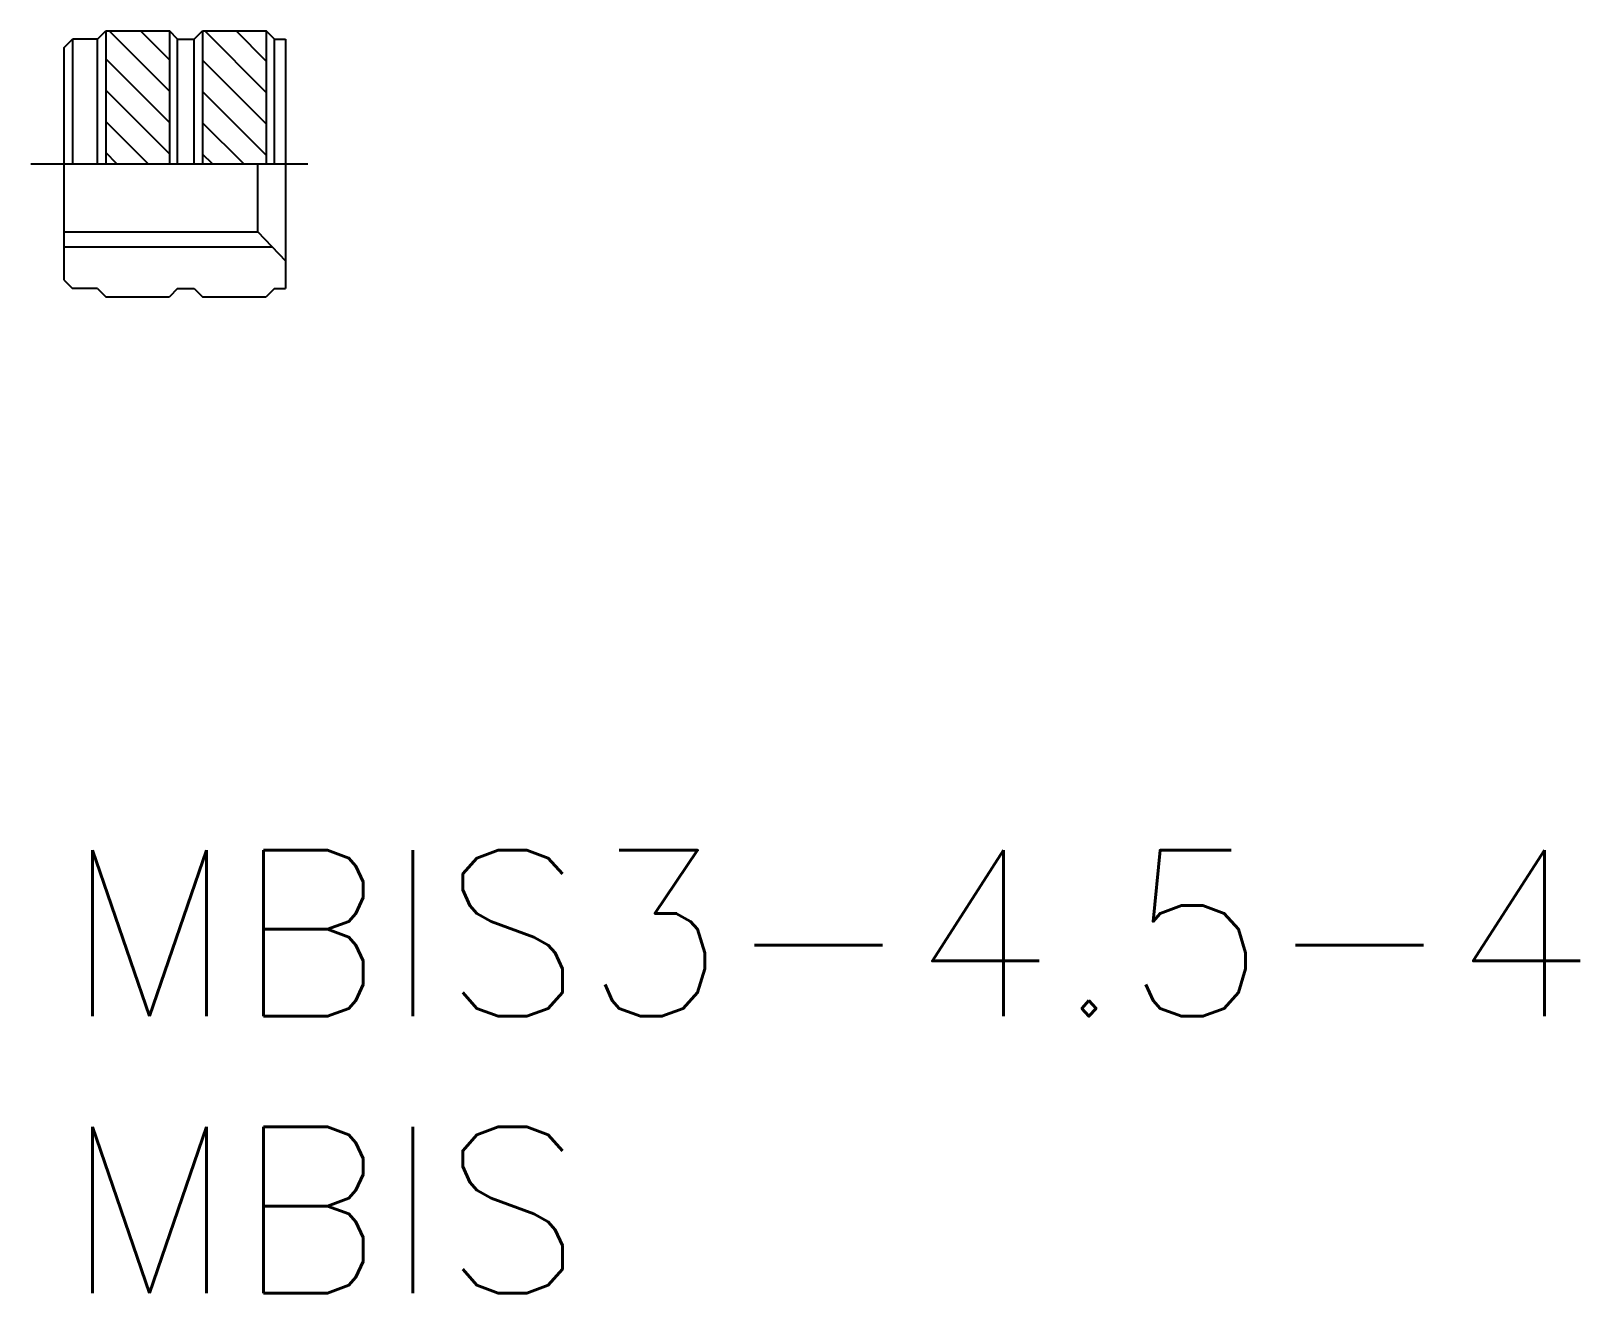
# Model space of a CAD drawing. Extents: x -0.6 to 27.4, y -8 to 14.8.
import ezdxf

# ---------------------------------------------------------------- set-up
doc = ezdxf.new("R2010")
doc.units = 0
doc.header["$LTSCALE"] = 0.5
doc.linetypes.add('CENTER', pattern=[50.8, 31.75, -6.35, 6.35, -6.35])
doc.linetypes.add('DASHDOT', pattern=[17, 10, -2, 3, -2])
for name, color, linetype in [('MSM_CENTER', 1, 'CENTER'), ('MSM_CONTINUOUS', 7, 'CONTINUOUS'), ('MSM_NARROW', 5, 'CONTINUOUS'), ('MSM_PART_NUMBER', 7, 'CONTINUOUS')]:
    doc.layers.add(name, color=color, linetype=linetype)
doc.styles.get("Standard").update_dxf_attribs({"font": 'txt.shx', "height": 3, "bigfont": 'bigfont.shx'})

msp = doc.modelspace()

# ---------------------------------------------------------------- linework, layer by layer
at = {"layer": 'MSM_CENTER', "linetype": 'DASHDOT'}
msp.add_line((-0.6, 12.4), (4.6, 12.4), dxfattribs=at)
at = {"layer": 'MSM_CONTINUOUS', "linetype": 'CONTINUOUS'}
for p, q in [((0, 14.5), (0.15, 14.65)), ((0.6, 14.65), (0.15, 14.65)), ((0.15, 14.65), (0.15, 12.4)), ((0.6, 14.65), (0.75, 14.8)), ((0.6, 12.4), (0.6, 14.65)), ((0.75, 14.8), (1.9, 14.8)), ((0.75, 14.8), (0.75, 12.4)), ((1.9, 13.715), (0.816, 14.799)), ((1.9, 14.28), (1.382, 14.799)), ((2.05, 14.65), (1.9, 14.8)), ((1.9, 14.8), (1.9, 12.4)), ((2.05, 14.65), (2.35, 14.65)), ((2.05, 12.4), (2.05, 14.65)), ((2.35, 14.65), (2.5, 14.8)), ((2.35, 12.4), (2.35, 14.65)), ((2.5, 14.8), (3.65, 14.8)), ((2.5, 14.8), (2.5, 12.4)), ((3.65, 13.69), (2.54, 14.8)), ((3.65, 14.256), (3.106, 14.8)), ((3.8, 14.65), (3.65, 14.8)), ((3.65, 14.8), (3.65, 12.4)), ((3.8, 14.65), (4, 14.65)), ((3.8, 12.4), (3.8, 14.65)), ((4, 14.65), (4, 10.15)), ((0, 10.3), (0, 14.5)), ((1.9, 13.149), (0.75, 14.299)), ((3.65, 13.124), (2.5, 14.274)), ((1.9, 12.583), (0.75, 13.733)), ((3.65, 12.559), (2.5, 13.709)), ((1.517, 12.4), (0.75, 13.167)), ((3.243, 12.4), (2.5, 13.143)), ((0.952, 12.4), (0.75, 12.602)), ((2.677, 12.4), (2.5, 12.577)), ((3.5, 11.171), (3.5, 12.4)), ((0, 11.171), (3.5, 11.171)), ((3.5, 11.171), (4, 10.65)), ((0, 10.3), (0.15, 10.15)), ((0.6, 10.15), (0.15, 10.15)), ((0.6, 10.15), (0.75, 10)), ((2.05, 10.15), (1.9, 10)), ((2.05, 10.15), (2.35, 10.15)), ((2.35, 10.15), (2.5, 10)), ((3.8, 10.15), (3.65, 10)), ((3.8, 10.15), (4, 10.15)), ((0.75, 10), (1.9, 10)), ((2.5, 10), (3.65, 10))]:
    msp.add_line(p, q, dxfattribs=at)
at = {"layer": 'MSM_NARROW', "linetype": 'CONTINUOUS'}
msp.add_line((0, 10.9), (3.76, 10.9), dxfattribs=at)

# ---------------------------------------------------------------- texts
at = {"layer": 'MSM_PART_NUMBER'}
for s, p in [('MBIS3-4.5-4', (0, -3)), ('MBIS', (0, -8))]:
    msp.add_text(s, height=3, dxfattribs=at).set_placement(p)

doc.saveas('drawing.dxf')
